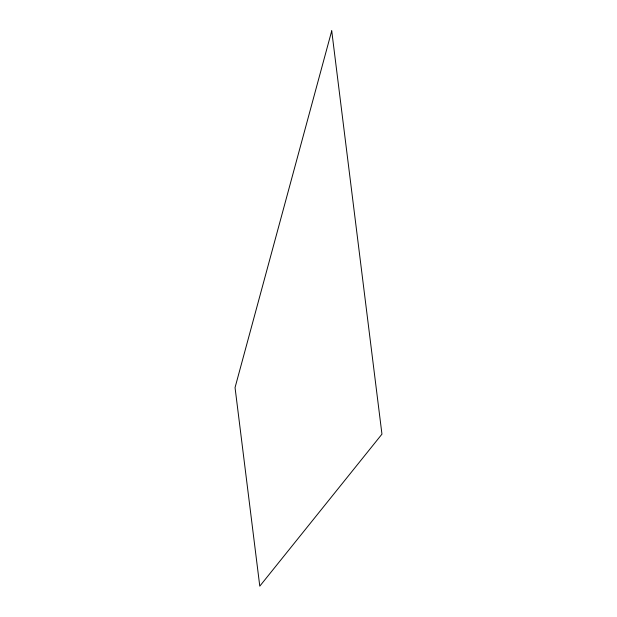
<?xml version="1.0" encoding="UTF-8"?>
<svg xmlns="http://www.w3.org/2000/svg" width="617" height="617" viewBox="0 0 617 617"><rect width="100%" height="100%" fill="white"/><g stroke="black" fill="none" stroke-linecap="round" stroke-linejoin="round"><path stroke-width="0.93" d="M331.722 30.85L235.046 387.592L259.78 586.15L381.954 434.144L331.722 30.85"/></g></svg>
